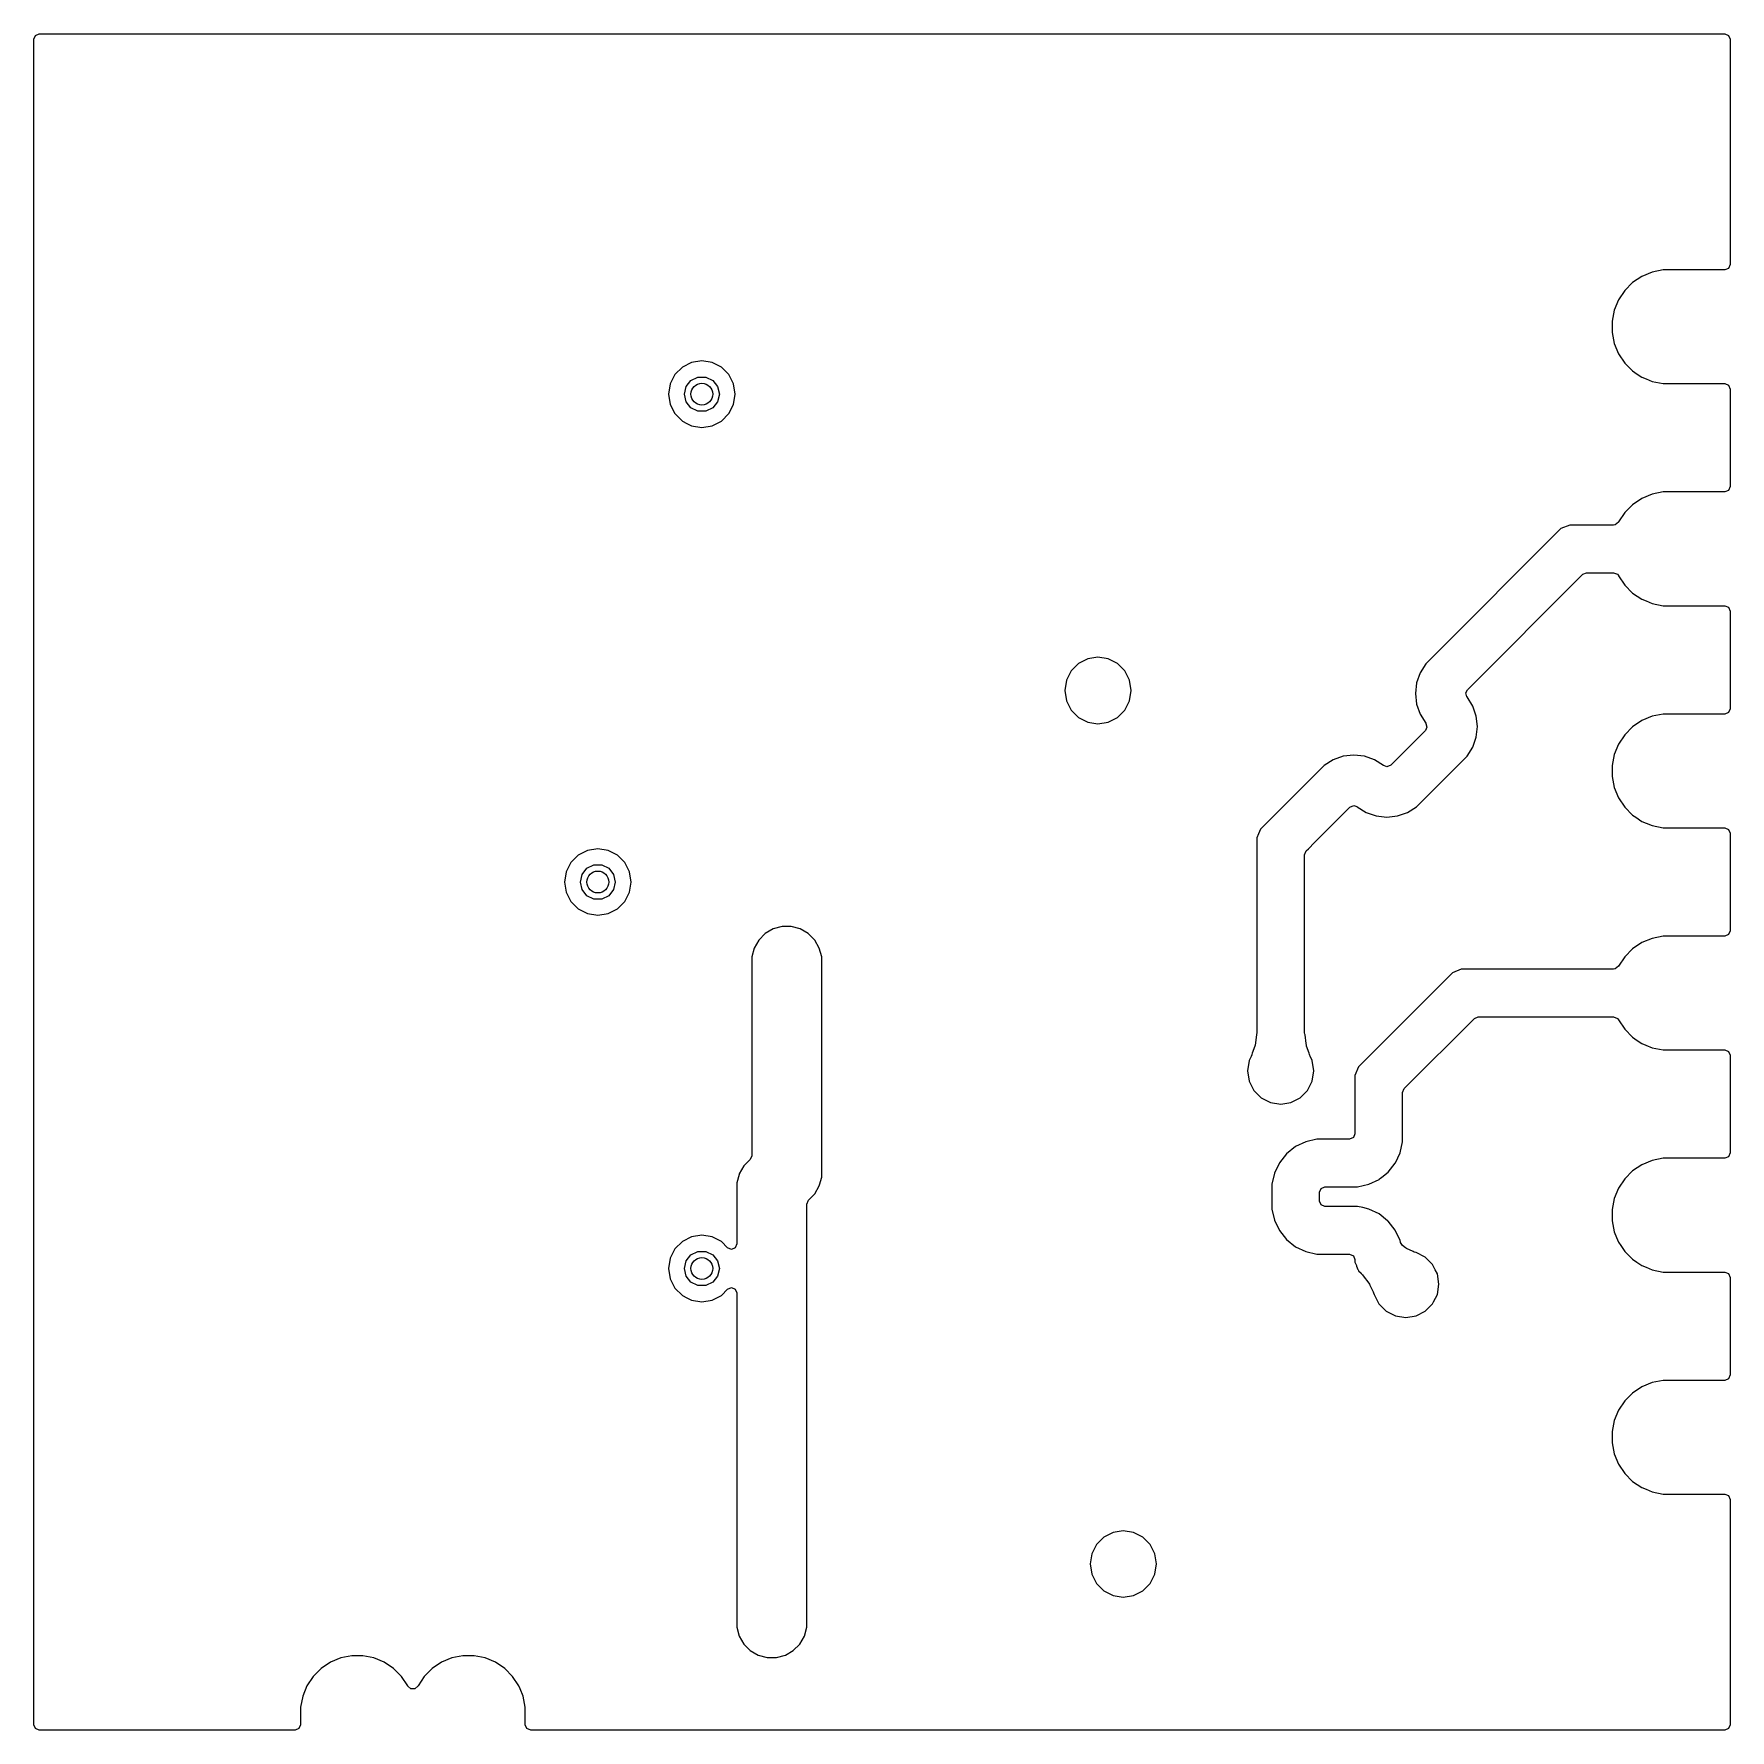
# Model space of a CAD drawing. Extents: x 55.4 to 74.8, y -71.4 to -52.1.
import ezdxf

# ---------------------------------------------------------------- set-up
doc = ezdxf.new("R2010")
doc.units = 0
doc.layers.add('BLACK', color=7, linetype='CONTINUOUS')

msp = doc.modelspace()

# ---------------------------------------------------------------- linework, layer by layer
at = {"layer": 'BLACK', "linetype": 'CONTINUOUS'}
for p, q in [((55.44675, -52.112), (55.464763, -52.068513)), ((55.44675, -56.17), (55.44675, -52.112)), ((55.464763, -52.068513), (55.50825, -52.0505)), ((55.50825, -52.0505), (74.78425, -52.0505)), ((74.78425, -52.0505), (74.827737, -52.068513)), ((74.827737, -52.068513), (74.84575, -52.112)), ((74.84575, -52.112), (74.84575, -54.688)), ((74.84575, -54.688), (74.827737, -54.731487)), ((73.731581, -54.894723), (73.640973, -54.985331)), ((73.838121, -54.823536), (73.731581, -54.894723)), ((73.838129, -54.823532), (73.838121, -54.823536)), ((73.956497, -54.774501), (73.838129, -54.823532)), ((73.956511, -54.774497), (73.956497, -54.774501)), ((74.082178, -54.7495), (73.956511, -54.774497)), ((74.78425, -54.7495), (74.082178, -54.7495)), ((74.827737, -54.731487), (74.78425, -54.7495)), ((73.569782, -55.091879), (73.520751, -55.210247)), ((73.569786, -55.091871), (73.569782, -55.091879)), ((73.640973, -54.985331), (73.569786, -55.091871)), ((73.520747, -55.210261), (73.49575, -55.335927)), ((73.520751, -55.210247), (73.520747, -55.210261)), ((73.49575, -55.335927), (73.49575, -55.464072)), ((73.49575, -55.464072), (73.520747, -55.589738)), ((73.520747, -55.589738), (73.520751, -55.589752)), ((73.520751, -55.589752), (73.569782, -55.70812)), ((62.862784, -55.862427), (62.778677, -55.946534)), ((62.968768, -55.808425), (62.862784, -55.862426)), ((62.862784, -55.862426), (62.862784, -55.862427)), ((63.08625, -55.789819), (62.968768, -55.808425)), ((63.203731, -55.808425), (63.08625, -55.789819)), ((63.309715, -55.862426), (63.20373, -55.808425)), ((63.20373, -55.808425), (63.203731, -55.808425)), ((63.393823, -55.946534), (63.309715, -55.862426)), ((73.569782, -55.70812), (73.569785, -55.708127)), ((73.569785, -55.708127), (73.569786, -55.708128)), ((73.569786, -55.708128), (73.640973, -55.814668)), ((73.640973, -55.814668), (73.731581, -55.905276)), ((62.724675, -56.052518), (62.706069, -56.17)), ((62.778676, -55.946534), (62.724675, -56.052518)), ((62.778677, -55.946534), (62.778676, -55.946534)), ((62.906056, -56.083223), (62.961552, -56.013634)), ((62.961552, -56.013634), (63.041746, -55.975014)), ((63.041746, -55.975014), (63.130754, -55.975014)), ((63.130754, -55.975014), (63.210948, -56.013634)), ((63.210948, -56.013634), (63.266444, -56.083223)), ((63.409072, -55.976463), (63.393823, -55.946534)), ((63.447824, -56.052518), (63.409072, -55.976463)), ((63.466431, -56.17), (63.447824, -56.052518)), ((73.731581, -55.905276), (73.73158, -55.905276)), ((73.73158, -55.905276), (73.785031, -55.94099)), ((73.785031, -55.94099), (73.838123, -55.976465)), ((73.838123, -55.976465), (73.885476, -55.996079)), ((73.885476, -55.996079), (73.956497, -56.025498)), ((73.956497, -56.025498), (73.956502, -56.025499)), ((73.956502, -56.025499), (73.956506, -56.025501)), ((73.956506, -56.025501), (74.082177, -56.050499)), ((74.082177, -56.050499), (74.082178, -56.0505)), ((74.082178, -56.0505), (74.082181, -56.0505)), ((74.082181, -56.0505), (74.78425, -56.0505)), ((74.78425, -56.0505), (74.827737, -56.068513)), ((55.44675, -59.56), (55.44675, -56.17)), ((62.706069, -56.17), (62.724675, -56.287481)), ((62.88625, -56.17), (62.906056, -56.083223)), ((62.906056, -56.256777), (62.88625, -56.17)), ((62.961552, -56.326366), (62.906056, -56.256777)), ((63.266444, -56.256777), (63.210948, -56.326366)), ((63.266444, -56.083223), (63.28625, -56.17)), ((63.28625, -56.17), (63.266444, -56.256777)), ((63.447824, -56.287482), (63.466431, -56.17)), ((74.827737, -56.068513), (74.84575, -56.112)), ((74.84575, -56.112), (74.84575, -57.228)), ((62.724675, -56.287481), (62.778676, -56.393465)), ((62.778676, -56.393465), (62.862784, -56.477573)), ((63.041746, -56.364986), (62.961552, -56.326366)), ((63.130754, -56.364986), (63.041746, -56.364986)), ((63.210948, -56.326366), (63.130754, -56.364986)), ((63.309716, -56.477573), (63.393823, -56.393466)), ((63.393823, -56.393465), (63.447824, -56.287482)), ((63.393823, -56.393466), (63.393823, -56.393465)), ((62.862784, -56.477573), (62.915776, -56.504573)), ((62.915776, -56.504573), (62.968768, -56.531574)), ((62.968768, -56.531574), (63.08625, -56.550181)), ((63.08625, -56.550181), (63.203732, -56.531574)), ((63.203732, -56.531574), (63.309715, -56.477573)), ((63.309715, -56.477573), (63.309716, -56.477573)), ((73.838121, -57.363536), (73.731581, -57.434723)), ((73.838129, -57.363532), (73.838121, -57.363536)), ((73.956497, -57.314501), (73.838129, -57.363532)), ((73.956511, -57.314497), (73.956497, -57.314501)), ((74.082178, -57.2895), (73.956511, -57.314497)), ((74.78425, -57.2895), (74.082178, -57.2895)), ((74.827737, -57.271487), (74.78425, -57.2895)), ((74.84575, -57.228), (74.827737, -57.271487)), ((73.640973, -57.525331), (73.569783, -57.631875)), ((73.731581, -57.434723), (73.640973, -57.525331)), ((72.911607, -57.708562), (71.445751, -59.174417)), ((73.011946, -57.667), (72.911607, -57.708562)), ((73.514148, -57.667), (73.011946, -57.667)), ((73.532003, -57.664351), (73.514148, -57.667)), ((73.568387, -57.634489), (73.532003, -57.664351)), ((73.569783, -57.631875), (73.568387, -57.634489)), ((71.841218, -59.55111), (73.161317, -58.231013)), ((73.161317, -58.231013), (73.204804, -58.213)), ((73.204804, -58.213), (73.514148, -58.213)), ((73.514148, -58.213), (73.557635, -58.231013)), ((73.557635, -58.231013), (73.568387, -58.245511)), ((73.568387, -58.245511), (73.569783, -58.248124)), ((73.569783, -58.248124), (73.640973, -58.354668)), ((73.640973, -58.354668), (73.731581, -58.445276)), ((73.731581, -58.445276), (73.73158, -58.445276)), ((73.73158, -58.445276), (73.785031, -58.48099)), ((73.785031, -58.48099), (73.838123, -58.516465)), ((73.838123, -58.516465), (73.885476, -58.536079)), ((73.885476, -58.536079), (73.956497, -58.565498)), ((73.956497, -58.565498), (73.956502, -58.565499)), ((73.956502, -58.565499), (73.956506, -58.565501)), ((73.956506, -58.565501), (74.082177, -58.590499)), ((74.082177, -58.590499), (74.082178, -58.5905)), ((74.082178, -58.5905), (74.082181, -58.5905)), ((74.082181, -58.5905), (74.78425, -58.5905)), ((74.78425, -58.5905), (74.827737, -58.608513)), ((74.827737, -58.608513), (74.84575, -58.652)), ((74.84575, -58.652), (74.84575, -59.768)), ((67.308676, -59.336534), (67.254675, -59.442518)), ((67.308677, -59.336534), (67.308676, -59.336534)), ((67.392784, -59.252427), (67.308677, -59.336534)), ((67.498768, -59.198425), (67.392784, -59.252426)), ((67.392784, -59.252426), (67.392784, -59.252427)), ((67.61625, -59.179819), (67.498768, -59.198425)), ((67.733731, -59.198425), (67.61625, -59.179819)), ((67.839715, -59.252426), (67.73373, -59.198425)), ((67.73373, -59.198425), (67.733731, -59.198425)), ((67.923823, -59.336534), (67.839715, -59.252426)), ((67.934896, -59.358267), (67.923823, -59.336534)), ((67.977824, -59.442518), (67.934896, -59.358267)), ((71.30025, -59.358275), (71.26001, -59.473304)), ((71.300254, -59.358267), (71.30025, -59.358275)), ((71.365086, -59.255064), (71.300254, -59.358267)), ((71.42616, -59.193975), (71.365086, -59.255064)), ((71.426208, -59.193955), (71.42616, -59.193975)), ((71.44569, -59.174469), (71.426208, -59.193955)), ((71.445751, -59.174417), (71.44569, -59.174469)), ((67.254675, -59.442518), (67.236069, -59.56)), ((67.996431, -59.56), (67.977824, -59.442518)), ((71.260009, -59.47331), (71.246369, -59.594422)), ((71.26001, -59.473305), (71.260009, -59.473308)), ((71.260009, -59.473308), (71.260009, -59.47331)), ((71.26001, -59.473304), (71.26001, -59.473305)), ((71.823593, -59.587703), (71.841218, -59.55111)), ((55.44675, -61.75), (55.44675, -59.56)), ((67.236069, -59.56), (67.254675, -59.677481)), ((67.254675, -59.677481), (67.308676, -59.783465)), ((67.923823, -59.783465), (67.947435, -59.737124)), ((67.947435, -59.737124), (67.977824, -59.677482)), ((67.977824, -59.677482), (67.996431, -59.56)), ((71.246369, -59.594422), (71.260018, -59.715532)), ((71.260018, -59.715532), (71.299898, -59.8295)), ((71.835986, -59.63074), (71.823593, -59.587703)), ((71.835572, -59.631001), (71.835986, -59.63074)), ((71.836476, -59.632441), (71.835572, -59.631001)), ((71.836619, -59.632935), (71.836476, -59.632441)), ((71.837409, -59.633926), (71.836619, -59.632935)), ((71.902227, -59.737126), (71.837409, -59.633926)), ((71.942459, -59.852162), (71.902227, -59.737126)), ((67.308676, -59.783465), (67.392784, -59.867573)), ((67.392784, -59.867573), (67.445776, -59.894573)), ((67.445776, -59.894573), (67.498768, -59.921574)), ((67.498768, -59.921574), (67.61625, -59.940181)), ((67.61625, -59.940181), (67.733732, -59.921574)), ((67.733732, -59.921574), (67.839715, -59.867573)), ((67.839715, -59.867573), (67.839716, -59.867573)), ((67.839716, -59.867573), (67.923823, -59.783466)), ((67.923823, -59.783466), (67.923823, -59.783465)), ((71.299898, -59.8295), (71.300272, -59.83057)), ((71.300272, -59.83057), (71.365113, -59.933771)), ((71.365113, -59.933771), (71.365876, -59.934728)), ((71.365876, -59.934728), (71.366012, -59.935202)), ((71.366012, -59.935202), (71.366949, -59.936693)), ((71.366949, -59.936693), (71.366519, -59.936962)), ((71.366519, -59.936962), (71.3789, -59.97996)), ((71.956088, -59.973265), (71.942459, -59.852162)), ((73.838121, -59.903536), (73.731581, -59.974723)), ((73.838129, -59.903532), (73.838121, -59.903536)), ((73.956497, -59.854501), (73.838129, -59.903532)), ((73.956511, -59.854497), (73.956497, -59.854501)), ((74.082178, -59.8295), (73.956511, -59.854497)), ((74.78425, -59.8295), (74.082178, -59.8295)), ((74.827737, -59.811487), (74.78425, -59.8295)), ((74.84575, -59.768), (74.827737, -59.811487)), ((71.361275, -60.016553), (70.964236, -60.413593)), ((71.3789, -59.97996), (71.361275, -60.016553)), ((71.902171, -60.20939), (71.94243, -60.094364)), ((71.94243, -60.094364), (71.956088, -59.973265)), ((73.640973, -60.065331), (73.569786, -60.171871)), ((73.731581, -59.974723), (73.640973, -60.065331)), ((70.420983, -60.312338), (70.305936, -60.352595)), ((70.420984, -60.312338), (70.420983, -60.312338)), ((70.542089, -60.298693), (70.420984, -60.312338)), ((70.542095, -60.298693), (70.542089, -60.298693)), ((70.663203, -60.312336), (70.542095, -60.298693)), ((70.66321, -60.312337), (70.663203, -60.312336)), ((70.778242, -60.352585), (70.66321, -60.312337)), ((71.26498, -60.885011), (71.832688, -60.317302)), ((71.832688, -60.3173), (71.836826, -60.313163)), ((71.832688, -60.317302), (71.832688, -60.3173)), ((71.836826, -60.313163), (71.837216, -60.312686)), ((71.837216, -60.312686), (71.837328, -60.312575)), ((71.837328, -60.312575), (71.902171, -60.20939)), ((73.520747, -60.290261), (73.49575, -60.415927)), ((73.520751, -60.290247), (73.520747, -60.290261)), ((73.569782, -60.171879), (73.520751, -60.290247)), ((73.569786, -60.171871), (73.569782, -60.171879)), ((70.125604, -60.494567), (69.698476, -60.921694)), ((70.159644, -60.460528), (70.125604, -60.494567)), ((70.188566, -60.431606), (70.159644, -60.460528)), ((70.201531, -60.41864), (70.188566, -60.431606)), ((70.201543, -60.41863), (70.201531, -60.41864)), ((70.202732, -60.417441), (70.201543, -60.41863)), ((70.305936, -60.352595), (70.202732, -60.417441)), ((70.778249, -60.352588), (70.778242, -60.352585)), ((70.881445, -60.417423), (70.778249, -60.352588)), ((70.882401, -60.418186), (70.881445, -60.417423)), ((70.882982, -60.418389), (70.882401, -60.418186)), ((70.884376, -60.419265), (70.882982, -60.418389)), ((70.884575, -60.418947), (70.884376, -60.419265)), ((70.920749, -60.431606), (70.884575, -60.418947)), ((70.964236, -60.413593), (70.920749, -60.431606)), ((73.49575, -60.415927), (73.49575, -60.544072)), ((73.49575, -60.544072), (73.520747, -60.669738)), ((73.520747, -60.669738), (73.520751, -60.669752)), ((73.520751, -60.669752), (73.569782, -60.78812)), ((70.101853, -61.290476), (70.498785, -60.893545)), ((70.498785, -60.893545), (70.542271, -60.875533)), ((70.542271, -60.875533), (70.578438, -60.888187)), ((70.578438, -60.888187), (70.578639, -60.887868)), ((70.578639, -60.887868), (70.580039, -60.888747)), ((70.580039, -60.888747), (70.580614, -60.888949)), ((70.580614, -60.888949), (70.581559, -60.889702)), ((70.581559, -60.889702), (70.581563, -60.889706)), ((70.581563, -60.889706), (70.684764, -60.954551)), ((71.157082, -60.954551), (71.260283, -60.889706)), ((71.260283, -60.889706), (71.260288, -60.8897)), ((71.260288, -60.8897), (71.260294, -60.889696)), ((71.260294, -60.889696), (71.264978, -60.885011)), ((71.264978, -60.885011), (71.26498, -60.885011)), ((73.569782, -60.78812), (73.569785, -60.788127)), ((73.569785, -60.788127), (73.569786, -60.788128)), ((73.569786, -60.788128), (73.640973, -60.894668)), ((73.640973, -60.894668), (73.731581, -60.985276)), ((69.698475, -60.921695), (69.474812, -61.145356)), ((69.698476, -60.921694), (69.698475, -60.921695)), ((70.684764, -60.954551), (70.799807, -60.994806)), ((70.799807, -60.994806), (70.799808, -60.994806)), ((70.799808, -60.994806), (70.799809, -60.994807)), ((70.799809, -60.994807), (70.920919, -61.008452)), ((70.920919, -61.008452), (70.920923, -61.008452)), ((70.920923, -61.008452), (70.920927, -61.008452)), ((70.920927, -61.008452), (71.042036, -60.994807)), ((71.042036, -60.994807), (71.042036, -60.994806)), ((71.042036, -60.994806), (71.042039, -60.994806)), ((71.042039, -60.994806), (71.157082, -60.954551)), ((73.731581, -60.985276), (73.73158, -60.985276)), ((73.73158, -60.985276), (73.766266, -61.008452)), ((73.766266, -61.008452), (73.838123, -61.056465)), ((73.838123, -61.056465), (73.885476, -61.076079)), ((73.885476, -61.076079), (73.956497, -61.105498)), ((73.956497, -61.105498), (73.956502, -61.105499)), ((73.956502, -61.105499), (73.956506, -61.105501)), ((73.956506, -61.105501), (74.082177, -61.130499)), ((69.433251, -61.245691), (69.43325, -61.245697)), ((69.43325, -61.245697), (69.43325, -63.474602)), ((69.45268, -61.198787), (69.433251, -61.245691)), ((69.452681, -61.198787), (69.45268, -61.198787)), ((69.474812, -61.145356), (69.452681, -61.198787)), ((70.022512, -61.369819), (70.093205, -61.299127)), ((70.093205, -61.299126), (70.101852, -61.290479)), ((70.093205, -61.299127), (70.093205, -61.299126)), ((70.101852, -61.290479), (70.101853, -61.290476)), ((74.082177, -61.130499), (74.082178, -61.1305)), ((74.082178, -61.1305), (74.082181, -61.1305)), ((74.082181, -61.1305), (74.78425, -61.1305)), ((74.78425, -61.1305), (74.827737, -61.148513)), ((74.827737, -61.148513), (74.84575, -61.192)), ((74.84575, -61.192), (74.84575, -62.308)), ((61.672784, -61.442427), (61.588677, -61.526534)), ((61.778768, -61.388425), (61.672784, -61.442426)), ((61.672784, -61.442426), (61.672784, -61.442427)), ((61.89625, -61.369819), (61.778768, -61.388425)), ((62.013731, -61.388425), (61.89625, -61.369819)), ((62.119715, -61.442426), (62.01373, -61.388425)), ((62.01373, -61.388425), (62.013731, -61.388425)), ((62.203823, -61.526534), (62.119715, -61.442426)), ((69.97925, -61.438555), (69.997263, -61.395068)), ((69.97925, -63.473903), (69.97925, -61.438555)), ((69.997263, -61.395068), (70.022512, -61.369819)), ((61.534675, -61.632518), (61.516069, -61.75)), ((61.588676, -61.526534), (61.534675, -61.632518)), ((61.588677, -61.526534), (61.588676, -61.526534)), ((61.69625, -61.75), (61.716056, -61.663223)), ((61.716056, -61.663223), (61.771552, -61.593634)), ((61.771552, -61.593634), (61.851746, -61.555014)), ((61.851746, -61.555014), (61.940754, -61.555014)), ((61.940754, -61.555014), (62.020948, -61.593634)), ((62.020948, -61.593634), (62.076444, -61.663223)), ((62.076444, -61.663223), (62.09625, -61.75)), ((62.257824, -61.632518), (62.203823, -61.526534)), ((62.276431, -61.75), (62.257824, -61.632518)), ((55.44675, -66.17), (55.44675, -61.75)), ((61.516069, -61.75), (61.534675, -61.867481)), ((61.534675, -61.867481), (61.588676, -61.973465)), ((61.716056, -61.836777), (61.69625, -61.75)), ((61.771552, -61.906366), (61.716056, -61.836777)), ((62.076444, -61.836777), (62.020948, -61.906366)), ((62.09625, -61.75), (62.076444, -61.836777)), ((62.203823, -61.973465), (62.257824, -61.867482)), ((62.257824, -61.867482), (62.276431, -61.75)), ((61.588676, -61.973465), (61.672784, -62.057573)), ((61.672784, -62.057573), (61.725776, -62.084573)), ((61.851746, -61.944986), (61.771552, -61.906366)), ((61.940754, -61.944986), (61.851746, -61.944986)), ((62.020948, -61.906366), (61.940754, -61.944986)), ((62.013732, -62.111574), (62.119715, -62.057573)), ((62.119715, -62.057573), (62.119716, -62.057573)), ((62.119716, -62.057573), (62.203823, -61.973466)), ((62.203823, -61.973466), (62.203823, -61.973465)), ((61.725776, -62.084573), (61.778768, -62.111574)), ((61.778768, -62.111574), (61.89625, -62.130181)), ((61.89625, -62.130181), (62.013732, -62.111574)), ((64.00352, -62.2595), (63.901669, -62.28679)), ((64.003523, -62.2595), (64.00352, -62.2595)), ((64.108977, -62.2595), (64.003523, -62.2595)), ((64.10898, -62.2595), (64.108977, -62.2595)), ((64.21083, -62.28679), (64.10898, -62.2595)), ((63.735769, -62.414088), (63.683043, -62.505413)), ((63.735773, -62.414083), (63.735769, -62.414088)), ((63.810333, -62.339523), (63.735773, -62.414083)), ((63.810338, -62.339519), (63.810333, -62.339523)), ((63.901663, -62.286793), (63.810338, -62.339519)), ((63.901669, -62.28679), (63.901663, -62.286793)), ((64.210834, -62.286792), (64.21083, -62.28679)), ((64.210837, -62.286793), (64.210834, -62.286792)), ((64.302163, -62.33952), (64.210837, -62.286793)), ((64.37673, -62.414087), (64.302163, -62.33952)), ((64.429457, -62.505413), (64.37673, -62.414087)), ((73.838121, -62.443536), (73.731581, -62.514723)), ((73.838129, -62.443532), (73.838121, -62.443536)), ((73.956497, -62.394501), (73.838129, -62.443532)), ((73.956511, -62.394497), (73.956497, -62.394501)), ((74.082178, -62.3695), (73.956511, -62.394497)), ((74.78425, -62.3695), (74.082178, -62.3695)), ((74.827737, -62.351487), (74.78425, -62.3695)), ((74.84575, -62.308), (74.827737, -62.351487)), ((63.68304, -62.505419), (63.65575, -62.607269)), ((63.65575, -62.607269), (63.65575, -64.880385)), ((63.683043, -62.505413), (63.68304, -62.505419)), ((64.429458, -62.505417), (64.429457, -62.505413)), ((64.429459, -62.505419), (64.429458, -62.505417)), ((64.456749, -62.607269), (64.429459, -62.505419)), ((64.45675, -62.60727), (64.456749, -62.607269)), ((64.45675, -65.124481), (64.45675, -62.60727)), ((73.640973, -62.605331), (73.569783, -62.711875)), ((73.731581, -62.514723), (73.640973, -62.605331)), ((71.671607, -62.788562), (70.596598, -63.863571)), ((71.771946, -62.747), (71.671607, -62.788562)), ((73.514148, -62.747), (71.771946, -62.747)), ((73.532003, -62.744351), (73.514148, -62.747)), ((73.568387, -62.714489), (73.532003, -62.744351)), ((73.569783, -62.711875), (73.568387, -62.714489)), ((71.119049, -64.113281), (71.921317, -63.311013)), ((71.921317, -63.311013), (71.964804, -63.293)), ((71.964804, -63.293), (73.514148, -63.293)), ((73.514148, -63.293), (73.557635, -63.311013)), ((73.557635, -63.311013), (73.568387, -63.325511)), ((73.568387, -63.325511), (73.569783, -63.328124)), ((73.569783, -63.328124), (73.640973, -63.434668)), ((73.640973, -63.434668), (73.731581, -63.525276)), ((69.409515, -63.627716), (69.38074, -63.706412)), ((69.412703, -63.614818), (69.409515, -63.627716)), ((69.428277, -63.499352), (69.412703, -63.614818)), ((69.429924, -63.494553), (69.428277, -63.499352)), ((69.43325, -63.474602), (69.429924, -63.494553)), ((69.981941, -63.491896), (69.97925, -63.473903)), ((69.984222, -63.499352), (69.981941, -63.491896)), ((69.997319, -63.596465), (69.984222, -63.499352)), ((69.999794, -63.61482), (69.997319, -63.596465)), ((70.00298, -63.627716), (69.999794, -63.61482)), ((70.031762, -63.706427), (70.00298, -63.627716)), ((73.731581, -63.525276), (73.73158, -63.525276)), ((73.73158, -63.525276), (73.785031, -63.56099)), ((73.785031, -63.56099), (73.838123, -63.596465)), ((73.838123, -63.596465), (73.882431, -63.614818)), ((73.882431, -63.614818), (73.956497, -63.645498)), ((69.344674, -63.792523), (69.326069, -63.91)), ((69.344677, -63.792514), (69.344674, -63.792523)), ((69.368922, -63.74493), (69.344677, -63.792514)), ((69.374538, -63.728521), (69.368922, -63.74493)), ((69.375209, -63.724995), (69.374538, -63.728521)), ((69.375213, -63.724978), (69.375209, -63.724995)), ((69.375823, -63.722508), (69.375213, -63.724978)), ((69.380738, -63.706418), (69.375823, -63.722508)), ((69.38074, -63.706412), (69.380738, -63.706418)), ((70.03667, -63.72249), (70.031762, -63.706427)), ((70.037277, -63.724944), (70.03667, -63.72249)), ((70.03728, -63.72496), (70.037277, -63.724944)), ((70.037282, -63.724968), (70.03728, -63.72496)), ((70.037955, -63.728502), (70.037282, -63.724968)), ((70.043573, -63.744923), (70.037955, -63.728502)), ((70.064898, -63.786776), (70.043573, -63.744923)), ((70.067824, -63.792518), (70.064898, -63.786776)), ((70.086431, -63.91), (70.067824, -63.792518)), ((73.956497, -63.645498), (73.956502, -63.645499)), ((73.956502, -63.645499), (73.956506, -63.645501)), ((73.956506, -63.645501), (74.082177, -63.670499)), ((74.082177, -63.670499), (74.082178, -63.6705)), ((74.082178, -63.6705), (74.082181, -63.6705)), ((74.082181, -63.6705), (74.78425, -63.6705)), ((74.78425, -63.6705), (74.827737, -63.688513)), ((74.827737, -63.688513), (74.84575, -63.732)), ((74.84575, -63.732), (74.84575, -64.848)), ((69.326069, -63.91), (69.344675, -64.027481)), ((70.067824, -64.027482), (70.086431, -63.91)), ((70.596598, -63.863571), (70.555036, -63.96391)), ((70.555036, -63.96391), (70.555036, -64.602692)), ((69.344675, -64.027481), (69.398676, -64.133465)), ((69.398676, -64.133465), (69.482784, -64.217573)), ((69.929716, -64.217573), (70.013823, -64.133466)), ((70.013823, -64.133465), (70.024107, -64.113281)), ((70.013823, -64.133466), (70.013823, -64.133465)), ((70.024107, -64.113281), (70.067824, -64.027482)), ((71.101036, -64.156768), (71.119049, -64.113281)), ((71.101036, -64.447483), (71.101036, -64.156768)), ((69.482784, -64.217573), (69.535776, -64.244573)), ((69.535776, -64.244573), (69.588768, -64.271574)), ((69.588768, -64.271574), (69.70625, -64.290181)), ((69.70625, -64.290181), (69.823732, -64.271574)), ((69.823732, -64.271574), (69.929715, -64.217573)), ((69.929715, -64.217573), (69.929716, -64.217573)), ((71.101036, -64.655774), (71.101036, -64.447483)), ((69.875002, -64.77674), (69.772632, -64.858363)), ((69.992957, -64.719949), (69.875002, -64.77674)), ((70.120604, -64.690829), (69.992957, -64.719949)), ((70.125495, -64.690829), (70.120604, -64.690829)), ((70.125941, -64.690786), (70.125495, -64.690829)), ((70.493537, -64.690786), (70.125941, -64.690786)), ((70.537024, -64.672771), (70.493537, -64.690786)), ((70.555035, -64.629284), (70.537024, -64.672771)), ((70.555036, -64.602692), (70.555034, -64.602718)), ((70.555034, -64.602718), (70.555035, -64.629284)), ((71.072115, -64.848), (71.10104, -64.721238)), ((71.10104, -64.721238), (71.101036, -64.655774)), ((63.637737, -64.923872), (63.565773, -64.995835)), ((63.65575, -64.880385), (63.637737, -64.923872)), ((69.690993, -64.960717), (69.63418, -65.07867)), ((69.772627, -64.858367), (69.690993, -64.960717)), ((69.772632, -64.858363), (69.772627, -64.858367)), ((70.933488, -65.069221), (71.015113, -64.966851)), ((71.015113, -64.966851), (71.018066, -64.960718)), ((71.018066, -64.960718), (71.071912, -64.848889)), ((71.071912, -64.848889), (71.071913, -64.848884)), ((71.071913, -64.848884), (71.072115, -64.848)), ((73.838121, -64.983536), (73.731581, -65.054723)), ((73.838129, -64.983532), (73.838121, -64.983536)), ((73.956497, -64.934501), (73.838129, -64.983532)), ((73.956511, -64.934497), (73.956497, -64.934501)), ((74.082178, -64.9095), (73.956511, -64.934497)), ((74.78425, -64.9095), (74.082178, -64.9095)), ((74.827737, -64.891487), (74.78425, -64.9095)), ((74.84575, -64.848), (74.827737, -64.891487)), ((63.510947, -65.094988), (63.48575, -65.189022)), ((63.510948, -65.09498), (63.510947, -65.094988)), ((63.513042, -65.087164), (63.510948, -65.09498)), ((63.565765, -64.995845), (63.513042, -65.087164)), ((63.565773, -64.995835), (63.565765, -64.995845)), ((64.432973, -65.21322), (64.456749, -65.124483)), ((64.456749, -65.124483), (64.45675, -65.124481)), ((69.63418, -65.07867), (69.605039, -65.206308)), ((70.713175, -65.207681), (70.831131, -65.150862)), ((70.831131, -65.150862), (70.838066, -65.145331)), ((70.838066, -65.145331), (70.864552, -65.124204)), ((70.864552, -65.124204), (70.933488, -65.069221)), ((73.640973, -65.145331), (73.569786, -65.251871)), ((73.731581, -65.054723), (73.640973, -65.145331)), ((63.48575, -65.189022), (63.48575, -65.889987)), ((64.304763, -65.389632), (64.324148, -65.370247)), ((64.324148, -65.370247), (64.37673, -65.317665)), ((64.37673, -65.317665), (64.429457, -65.22634)), ((64.429457, -65.22634), (64.432973, -65.21322)), ((69.605036, -65.271776), (69.605034, -65.325766)), ((69.605034, -65.325766), (69.605036, -65.325787)), ((69.605038, -65.213186), (69.605036, -65.21322)), ((69.605036, -65.21322), (69.605036, -65.271776)), ((69.605036, -65.325787), (69.605036, -65.400278)), ((69.605039, -65.206308), (69.605038, -65.206316)), ((69.605038, -65.206316), (69.605038, -65.213186)), ((70.151036, -65.298288), (70.169049, -65.254801)), ((70.151036, -65.372692), (70.151036, -65.298288)), ((70.151037, -65.372718), (70.151036, -65.372692)), ((70.151036, -65.377657), (70.151037, -65.372718)), ((70.169049, -65.254801), (70.212534, -65.236788)), ((70.212534, -65.236788), (70.234141, -65.236791)), ((70.234141, -65.236791), (70.234142, -65.23679)), ((70.234142, -65.23679), (70.239387, -65.236791)), ((70.239387, -65.236791), (70.239458, -65.236786)), ((70.239458, -65.236786), (70.466614, -65.236786)), ((70.466614, -65.236786), (70.466684, -65.236791)), ((70.466684, -65.236791), (70.471929, -65.23679)), ((70.471929, -65.23679), (70.471931, -65.236791)), ((70.471931, -65.236791), (70.49454, -65.236788)), ((70.49454, -65.236788), (70.494662, -65.236838)), ((70.494662, -65.236838), (70.520068, -65.236835)), ((70.520068, -65.236836), (70.585532, -65.236829)), ((70.520068, -65.236835), (70.520068, -65.236836)), ((70.585532, -65.236829), (70.713175, -65.207681)), ((73.520747, -65.370261), (73.49575, -65.495927)), ((73.520751, -65.370247), (73.520747, -65.370261)), ((73.569782, -65.251879), (73.520751, -65.370247)), ((73.569786, -65.251871), (73.569782, -65.251879)), ((64.28675, -65.433119), (64.304763, -65.389632)), ((64.28675, -69.55), (64.28675, -65.433119)), ((69.605014, -65.400328), (69.605012, -65.49124)), ((69.605012, -65.49124), (69.605012, -65.491247)), ((69.605012, -65.491247), (69.634143, -65.618891)), ((69.605036, -65.400278), (69.605014, -65.400328)), ((70.151038, -65.377661), (70.151036, -65.377657)), ((70.151037, -65.399292), (70.151038, -65.377661)), ((70.169054, -65.442775), (70.151037, -65.399292)), ((70.212543, -65.460783), (70.169054, -65.442775)), ((70.239387, -65.46078), (70.212543, -65.460783)), ((70.239458, -65.460786), (70.239387, -65.46078)), ((70.466614, -65.460786), (70.239458, -65.460786)), ((70.466684, -65.46078), (70.466614, -65.460786)), ((70.520054, -65.460785), (70.466684, -65.46078)), ((70.520068, -65.460786), (70.520054, -65.460785)), ((70.574339, -65.460786), (70.520068, -65.460786)), ((70.579578, -65.460786), (70.574339, -65.460786)), ((70.579647, -65.460791), (70.579578, -65.460786)), ((70.585526, -65.460793), (70.579647, -65.460791)), ((70.643812, -65.474102), (70.585526, -65.460793)), ((70.713154, -65.489936), (70.643812, -65.474102)), ((70.8311, -65.546745), (70.713154, -65.489936)), ((70.831103, -65.546747), (70.8311, -65.546745)), ((70.928051, -65.624069), (70.831103, -65.546747)), ((73.49575, -65.495927), (73.49575, -65.624072)), ((69.634143, -65.618891), (69.634144, -65.618894)), ((69.634144, -65.618894), (69.634145, -65.618896)), ((69.634145, -65.618896), (69.690956, -65.736865)), ((69.690956, -65.736865), (69.772596, -65.839233)), ((70.933454, -65.628378), (70.928051, -65.624069)), ((71.015071, -65.730726), (70.933454, -65.628378)), ((71.015072, -65.730728), (71.015071, -65.730726)), ((71.015075, -65.730732), (71.015072, -65.730728)), ((71.071877, -65.848683), (71.015075, -65.730732)), ((73.49575, -65.624072), (73.520747, -65.749738)), ((73.520747, -65.749738), (73.520751, -65.749752)), ((73.520751, -65.749752), (73.567424, -65.862427)), ((62.778676, -65.946534), (62.724675, -66.052518)), ((62.778677, -65.946534), (62.778676, -65.946534)), ((62.862784, -65.862427), (62.778677, -65.946534)), ((62.968768, -65.808425), (62.862784, -65.862426)), ((62.862784, -65.862426), (62.862784, -65.862427)), ((63.08625, -65.789819), (62.968768, -65.808425)), ((63.203731, -65.808425), (63.08625, -65.789819)), ((63.309715, -65.862426), (63.20373, -65.808425)), ((63.20373, -65.808425), (63.203731, -65.808425)), ((63.380763, -65.933474), (63.309715, -65.862426)), ((63.42425, -65.951487), (63.380763, -65.933474)), ((63.467737, -65.933474), (63.42425, -65.951487)), ((63.48575, -65.889987), (63.467737, -65.933474)), ((69.772596, -65.839233), (69.772597, -65.839234)), ((69.772597, -65.839234), (69.874967, -65.920864)), ((69.874967, -65.920864), (69.874974, -65.920868)), ((69.874974, -65.920868), (69.992939, -65.977667)), ((71.076313, -65.86812), (71.071877, -65.848683)), ((71.077098, -65.871558), (71.076313, -65.86812)), ((71.099772, -65.906783), (71.077098, -65.871558)), ((71.135093, -65.933708), (71.099772, -65.906783)), ((71.146468, -65.940574), (71.135093, -65.933708)), ((71.222454, -65.97587), (71.146468, -65.940574)), ((73.567424, -65.862427), (73.569785, -65.868127)), ((73.569785, -65.868127), (73.595614, -65.906783)), ((73.595614, -65.906783), (73.640973, -65.974668)), ((62.724675, -66.052518), (62.706069, -66.17)), ((62.88625, -66.17), (62.906056, -66.083223)), ((62.906056, -66.083223), (62.961552, -66.013634)), ((62.961552, -66.013634), (63.041746, -65.975014)), ((63.041746, -65.975014), (63.130754, -65.975014)), ((63.130754, -65.975014), (63.210948, -66.013634)), ((63.210948, -66.013634), (63.266444, -66.083223)), ((63.266444, -66.083223), (63.28625, -66.17)), ((69.992939, -65.977667), (69.992941, -65.977667)), ((69.992941, -65.977667), (69.992944, -65.977669)), ((69.992944, -65.977669), (70.1206, -66.006793)), ((70.1206, -66.006793), (70.186062, -66.006786)), ((70.186062, -66.006786), (70.186069, -66.006786)), ((70.186069, -66.006786), (70.493536, -66.006786)), ((70.493536, -66.006786), (70.537023, -66.024799)), ((70.537023, -66.024799), (70.555036, -66.068286)), ((70.555036, -66.068286), (70.555036, -66.096089)), ((70.555036, -66.096089), (70.571759, -66.136463)), ((70.571759, -66.136463), (70.573037, -66.139547)), ((70.573037, -66.139547), (70.574007, -66.142043)), ((70.574007, -66.142043), (70.587971, -66.180402)), ((71.222467, -65.975876), (71.222454, -65.97587)), ((71.222476, -65.975881), (71.222467, -65.975876)), ((71.233712, -65.981858), (71.222476, -65.975881)), ((71.25297, -65.988305), (71.233712, -65.981858)), ((71.253731, -65.988425), (71.25297, -65.988305)), ((71.359715, -66.042426), (71.25373, -65.988425)), ((71.25373, -65.988425), (71.253731, -65.988425)), ((71.443823, -66.126534), (71.359715, -66.042426)), ((71.473654, -66.185081), (71.443823, -66.126534)), ((73.640973, -65.974668), (73.731581, -66.065276)), ((73.731581, -66.065276), (73.73158, -66.065276)), ((73.73158, -66.065276), (73.777696, -66.096089)), ((73.777696, -66.096089), (73.838123, -66.136465)), ((73.838123, -66.136465), (73.885476, -66.156079)), ((55.44675, -71.388), (55.44675, -66.17)), ((62.706069, -66.17), (62.724675, -66.287481)), ((62.724675, -66.287481), (62.778676, -66.393465)), ((62.906056, -66.256777), (62.88625, -66.17)), ((62.961552, -66.326366), (62.906056, -66.256777)), ((63.041746, -66.364986), (62.961552, -66.326366)), ((63.210948, -66.326366), (63.130754, -66.364986)), ((63.266444, -66.256777), (63.210948, -66.326366)), ((63.28625, -66.17), (63.266444, -66.256777)), ((70.587971, -66.180402), (70.587973, -66.180404)), ((70.587973, -66.180404), (70.590662, -66.185061)), ((70.590662, -66.185061), (70.59032, -66.185258)), ((70.59032, -66.185258), (70.595518, -66.193823)), ((70.595518, -66.193823), (70.596596, -66.196426)), ((70.596596, -66.196426), (70.62468, -66.22451)), ((70.62468, -66.22451), (70.628303, -66.228464)), ((70.628303, -66.228464), (70.641358, -66.244021)), ((70.641358, -66.244021), (70.647632, -66.253669)), ((70.647632, -66.253669), (70.647733, -66.253608)), ((70.647733, -66.253608), (70.649321, -66.256179)), ((70.649321, -66.256179), (70.649323, -66.256183)), ((70.649323, -66.256183), (70.712978, -66.339687)), ((70.712978, -66.339687), (70.719958, -66.348843)), ((71.497824, -66.232518), (71.473654, -66.185081)), ((71.516431, -66.35), (71.497824, -66.232518)), ((73.885476, -66.156079), (73.956497, -66.185498)), ((73.956497, -66.185498), (73.956502, -66.185499)), ((73.956502, -66.185499), (73.956506, -66.185501)), ((73.956506, -66.185501), (74.082177, -66.210499)), ((74.082177, -66.210499), (74.082178, -66.2105)), ((74.082178, -66.2105), (74.082181, -66.2105)), ((74.082181, -66.2105), (74.78425, -66.2105)), ((74.78425, -66.2105), (74.827737, -66.228513)), ((74.827737, -66.228513), (74.84575, -66.272)), ((74.84575, -66.272), (74.84575, -67.388)), ((62.778676, -66.393465), (62.862784, -66.477573)), ((62.862784, -66.477573), (62.915776, -66.504573)), ((62.915776, -66.504573), (62.968768, -66.531574)), ((62.968768, -66.531574), (63.08625, -66.550181)), ((63.130754, -66.364986), (63.041746, -66.364986)), ((63.08625, -66.550181), (63.203732, -66.531574)), ((63.203732, -66.531574), (63.309715, -66.477573)), ((63.309715, -66.477573), (63.309716, -66.477573)), ((63.309716, -66.477573), (63.380763, -66.406526)), ((63.380763, -66.406526), (63.42425, -66.388513)), ((63.42425, -66.388513), (63.467737, -66.406526)), ((63.467737, -66.406526), (63.48575, -66.450013)), ((63.48575, -66.450013), (63.48575, -70.27273)), ((70.719958, -66.348843), (70.726824, -66.360218)), ((70.726824, -66.360218), (70.76212, -66.436204)), ((70.76212, -66.436204), (70.762126, -66.436217)), ((70.762126, -66.436217), (70.762131, -66.436226)), ((70.762131, -66.436226), (70.768108, -66.44746)), ((70.768108, -66.44746), (70.774555, -66.46672)), ((70.774555, -66.46672), (70.774675, -66.467481)), ((70.774675, -66.467481), (70.828676, -66.573465)), ((71.455687, -66.55018), (71.497824, -66.467482)), ((71.497824, -66.467482), (71.516431, -66.35)), ((70.828676, -66.573465), (70.912784, -66.657573)), ((70.912784, -66.657573), (70.965776, -66.684573)), ((70.965776, -66.684573), (71.018768, -66.711574)), ((71.018768, -66.711574), (71.13625, -66.730181)), ((71.13625, -66.730181), (71.253732, -66.711574)), ((71.253732, -66.711574), (71.359715, -66.657573)), ((71.359715, -66.657573), (71.359716, -66.657573)), ((71.359716, -66.657573), (71.443823, -66.573466)), ((71.443823, -66.573465), (71.455687, -66.55018)), ((71.443823, -66.573466), (71.443823, -66.573465)), ((73.956497, -67.474501), (73.838129, -67.523532)), ((73.956511, -67.474497), (73.956497, -67.474501)), ((74.082178, -67.4495), (73.956511, -67.474497)), ((74.78425, -67.4495), (74.082178, -67.4495)), ((74.827737, -67.431487), (74.78425, -67.4495)), ((74.84575, -67.388), (74.827737, -67.431487)), ((73.640973, -67.685331), (73.569786, -67.791871)), ((73.731581, -67.594723), (73.640973, -67.685331)), ((73.838121, -67.523536), (73.731581, -67.594723)), ((73.838129, -67.523532), (73.838121, -67.523536)), ((73.569782, -67.791879), (73.520751, -67.910247)), ((73.569786, -67.791871), (73.569782, -67.791879)), ((73.520747, -67.910261), (73.49575, -68.035927)), ((73.49575, -68.035927), (73.49575, -68.164072)), ((73.520751, -67.910247), (73.520747, -67.910261)), ((73.49575, -68.164072), (73.520747, -68.289738)), ((73.520747, -68.289738), (73.520751, -68.289752)), ((73.520751, -68.289752), (73.569782, -68.40812)), ((73.569782, -68.40812), (73.569785, -68.408127)), ((73.569785, -68.408127), (73.569786, -68.408128)), ((73.569786, -68.408128), (73.640973, -68.514668)), ((73.640973, -68.514668), (73.731581, -68.605276)), ((73.731581, -68.605276), (73.73158, -68.605276)), ((73.73158, -68.605276), (73.785031, -68.64099)), ((73.785031, -68.64099), (73.838123, -68.676465)), ((73.838123, -68.676465), (73.885476, -68.696079)), ((73.885476, -68.696079), (73.956497, -68.725498)), ((73.956497, -68.725498), (73.956502, -68.725499)), ((73.956502, -68.725499), (73.956506, -68.725501)), ((73.956506, -68.725501), (74.082177, -68.750499)), ((74.082177, -68.750499), (74.082178, -68.7505)), ((74.082178, -68.7505), (74.082181, -68.7505)), ((74.082181, -68.7505), (74.78425, -68.7505)), ((74.78425, -68.7505), (74.827737, -68.768513)), ((74.827737, -68.768513), (74.84575, -68.812)), ((74.84575, -68.812), (74.84575, -71.388)), ((67.682784, -69.242427), (67.598677, -69.326534)), ((67.788768, -69.188425), (67.682784, -69.242426)), ((67.682784, -69.242426), (67.682784, -69.242427)), ((67.90625, -69.169819), (67.788768, -69.188425)), ((68.023731, -69.188425), (67.90625, -69.169819)), ((68.129715, -69.242426), (68.02373, -69.188425)), ((68.02373, -69.188425), (68.023731, -69.188425)), ((68.213823, -69.326534), (68.129715, -69.242426)), ((67.544675, -69.432518), (67.526069, -69.55)), ((67.598676, -69.326534), (67.544675, -69.432518)), ((67.598677, -69.326534), (67.598676, -69.326534)), ((68.267824, -69.432518), (68.213823, -69.326534)), ((68.286431, -69.55), (68.267824, -69.432518)), ((64.28675, -70.272729), (64.28675, -69.55)), ((67.526069, -69.55), (67.544675, -69.667481)), ((68.267824, -69.667482), (68.286431, -69.55)), ((67.544675, -69.667481), (67.598676, -69.773465)), ((67.598676, -69.773465), (67.682784, -69.857573)), ((68.129716, -69.857573), (68.213823, -69.773466)), ((68.213823, -69.773465), (68.267824, -69.667482)), ((68.213823, -69.773466), (68.213823, -69.773465)), ((67.682784, -69.857573), (67.735776, -69.884573)), ((67.735776, -69.884573), (67.788768, -69.911574)), ((67.788768, -69.911574), (67.90625, -69.930181)), ((67.90625, -69.930181), (68.023732, -69.911574)), ((68.023732, -69.911574), (68.129715, -69.857573)), ((68.129715, -69.857573), (68.129716, -69.857573)), ((63.48575, -70.27273), (63.51304, -70.37458)), ((63.51304, -70.37458), (63.513042, -70.374584)), ((63.513042, -70.374584), (63.513043, -70.374587)), ((63.513043, -70.374587), (63.56577, -70.465913)), ((64.20673, -70.465913), (64.259457, -70.374587)), ((64.259457, -70.374587), (64.286749, -70.272729)), ((64.286749, -70.272729), (64.28675, -70.272729)), ((59.082178, -70.5995), (58.956511, -70.624497)), ((59.082181, -70.5995), (59.082178, -70.5995)), ((59.210319, -70.5995), (59.082181, -70.5995)), ((59.210322, -70.5995), (59.210319, -70.5995)), ((59.335988, -70.624497), (59.210322, -70.5995)), ((60.352178, -70.5995), (60.226511, -70.624497)), ((60.352181, -70.5995), (60.352178, -70.5995)), ((60.480319, -70.5995), (60.352181, -70.5995)), ((60.480322, -70.5995), (60.480319, -70.5995)), ((60.605988, -70.624497), (60.480322, -70.5995)), ((63.56577, -70.465913), (63.640337, -70.54048)), ((63.640337, -70.54048), (63.731663, -70.593207)), ((63.731663, -70.593207), (63.731667, -70.593208)), ((63.731667, -70.593208), (63.731669, -70.593209)), ((63.731669, -70.593209), (63.833519, -70.620499)), ((63.938979, -70.620499), (64.040837, -70.593207)), ((64.040837, -70.593207), (64.132163, -70.54048)), ((64.132163, -70.54048), (64.20673, -70.465913)), ((58.731581, -70.744723), (58.640973, -70.835331)), ((58.838121, -70.673536), (58.731581, -70.744723)), ((58.838129, -70.673532), (58.838121, -70.673536)), ((58.956497, -70.624501), (58.838129, -70.673532)), ((58.956511, -70.624497), (58.956497, -70.624501)), ((59.336002, -70.624501), (59.335988, -70.624497)), ((59.45437, -70.673532), (59.336002, -70.624501)), ((59.454377, -70.673535), (59.45437, -70.673532)), ((59.454379, -70.673536), (59.454377, -70.673535)), ((59.560919, -70.744723), (59.454378, -70.673536)), ((59.454378, -70.673536), (59.454379, -70.673536)), ((59.560919, -70.744724), (59.560918, -70.744723)), ((59.560918, -70.744723), (59.560919, -70.744723)), ((59.651526, -70.835331), (59.560919, -70.744724)), ((60.001581, -70.744723), (59.910973, -70.835331)), ((60.108121, -70.673536), (60.001581, -70.744723)), ((60.108129, -70.673532), (60.108121, -70.673536)), ((60.226497, -70.624501), (60.108129, -70.673532)), ((60.226511, -70.624497), (60.226497, -70.624501)), ((60.606002, -70.624501), (60.605988, -70.624497)), ((60.72437, -70.673532), (60.606002, -70.624501)), ((60.724377, -70.673535), (60.72437, -70.673532)), ((60.724379, -70.673536), (60.724377, -70.673535)), ((60.830919, -70.744723), (60.724378, -70.673536)), ((60.724378, -70.673536), (60.724379, -70.673536)), ((60.830919, -70.744724), (60.830918, -70.744723)), ((60.830918, -70.744723), (60.830919, -70.744723)), ((60.921526, -70.835331), (60.830919, -70.744724)), ((63.833519, -70.620499), (63.833521, -70.6205)), ((63.833521, -70.6205), (63.833523, -70.6205)), ((63.833523, -70.6205), (63.938979, -70.6205)), ((63.938979, -70.6205), (63.938979, -70.620499)), ((58.569782, -70.941879), (58.520751, -71.060247)), ((58.569786, -70.941871), (58.569782, -70.941879)), ((58.640973, -70.835331), (58.569786, -70.941871)), ((59.722715, -70.941873), (59.651526, -70.835331)), ((59.722717, -70.941878), (59.722715, -70.941873)), ((59.724433, -70.94602), (59.722717, -70.941878)), ((59.757712, -70.979299), (59.724433, -70.94602)), ((59.804782, -70.979302), (59.757712, -70.979299)), ((59.838067, -70.94602), (59.804782, -70.979302)), ((59.839782, -70.941878), (59.838067, -70.94602)), ((59.839786, -70.941871), (59.839782, -70.941878)), ((59.910973, -70.835331), (59.839786, -70.941871)), ((60.992715, -70.941873), (60.921526, -70.835331)), ((61.008217, -70.979299), (60.992715, -70.941873)), ((61.041748, -71.060247), (61.008217, -70.979299)), ((58.520747, -71.060261), (58.49575, -71.185927)), ((58.49575, -71.185927), (58.49575, -71.388)), ((58.520751, -71.060247), (58.520747, -71.060261)), ((61.041752, -71.060261), (61.041748, -71.060247)), ((61.066749, -71.185927), (61.041752, -71.060261)), ((61.06675, -71.185928), (61.066749, -71.185927)), ((61.06675, -71.388), (61.06675, -71.185928)), ((55.464763, -71.431487), (55.44675, -71.388)), ((58.49575, -71.388), (58.477737, -71.431487)), ((61.084763, -71.431487), (61.06675, -71.388)), ((74.84575, -71.388), (74.827737, -71.431487)), ((55.50825, -71.4495), (55.464763, -71.431487)), ((58.43425, -71.4495), (55.50825, -71.4495)), ((58.477737, -71.431487), (58.43425, -71.4495)), ((61.12825, -71.4495), (61.084763, -71.431487)), ((74.78425, -71.4495), (61.12825, -71.4495)), ((74.827737, -71.431487), (74.78425, -71.4495))]:
    msp.add_line(p, q, dxfattribs=at)
at = {"layer": 'BLACK'}
for centre in [(63.08625, -56.17), (61.89625, -61.75), (63.08625, -66.17)]:
    msp.add_circle(centre, 0.125, dxfattribs=at)

doc.saveas('drawing.dxf')
